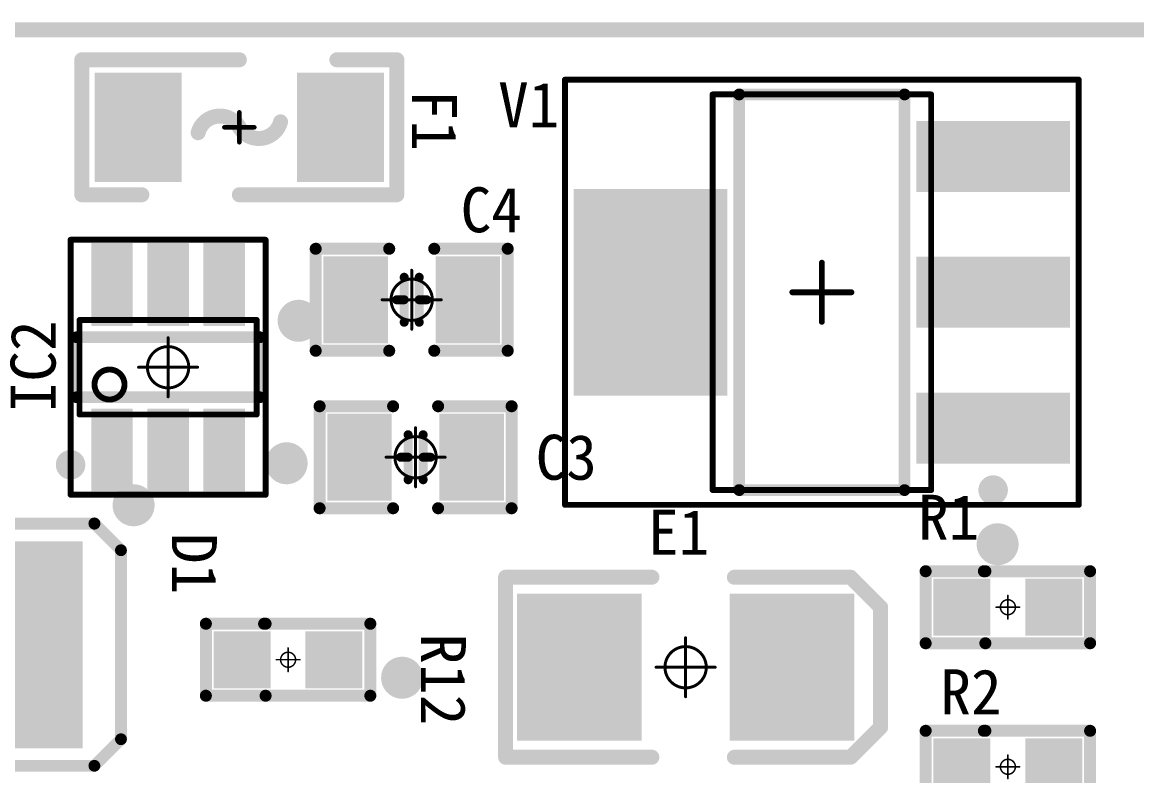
# Model space of a CAD drawing. Header units: millimetres. Extents: x 2.06 to 5.45, y 2.78 to 4.16.
# Drawn here: x 2.838 to 3.581, y 3.628 to 4.13 of the extents above; entities that cross this region are included whole.
import ezdxf

# ---------------------------------------------------------------- set-up
doc = ezdxf.new("R2010")
doc.units = ezdxf.units.MM
doc.header["$MEASUREMENT"] = 0
for name, color, linetype in [('BottomSolder', 6, 'Continuous'), ('Mechanical1', 6, 'Continuous'), ('Mechanical13', 56, 'Continuous'), ('Mechanical15', 56, 'Continuous'), ('MultiLayer', 9, 'Continuous'), ('TopOverlay', 2, 'Continuous'), ('TopPaste', 8, 'Continuous'), ('TopSolder', 216, 'Continuous'), ('ViaHoleLayer', 16, 'Continuous')]:
    doc.layers.add(name, color=color, linetype=linetype)

# ---------------------------------------------------------------- blocks, each defined once
blk = doc.blocks.new('R_0603_L_6')
at = {"layer": 'Mechanical15', "const_width": 0.001}
for points in [[(0, -0.007874), (0, 0.007874)], [(-0.007874, 0), (0.007874, 0)]]:
    blk.add_lwpolyline(points, dxfattribs=at)
at = {"layer": 'Mechanical15'}
for points, const_width in [([(-0.00025, 0.007874, 1), (0.00025, 0.007874, 1)], 0.0005), ([(-0.008124, 0, 1), (-0.007624, 0, 1)], 0.0005), ([(0.005, 0, 1), (-0.005, 0, 1)], 0.001), ([(-0.00525, 0, 1), (-0.00475, 0, 1)], 0.0005), ([(0.00475, 0, 1), (0.00525, 0, 1)], 0.0005), ([(0.007624, 0, 1), (0.008124, 0, 1)], 0.0005), ([(-0.00025, -0.007874, 1), (0.00025, -0.007874, 1)], 0.0005)]:
    blk.add_lwpolyline(points, format="xyb", close=True, dxfattribs=dict(at, const_width=const_width))
at = {"layer": 'TopOverlay', "const_width": 0.008}
for points in [[(-0.054822, 0.024), (-0.015, 0.024)], [(-0.054822, -0.024), (-0.054822, 0.024)], [(-0.016, 0.024), (0.054822, 0.024)], [(0.054822, -0.024), (0.054822, 0.024)], [(-0.054822, -0.024), (-0.015, -0.024)], [(-0.015, -0.024), (0.054822, -0.024)]]:
    blk.add_lwpolyline(points, dxfattribs=at)
at = {"layer": 'TopOverlay', "const_width": 0.004}
for points in [[(-0.056822, 0.024, 1), (-0.052822, 0.024, 1)], [(-0.056822, 0.024, 1), (-0.052822, 0.024, 1)], [(-0.018, 0.024, 1), (-0.014, 0.024, 1)], [(-0.017, 0.024, 1), (-0.013, 0.024, 1)], [(0.052822, 0.024, 1), (0.056822, 0.024, 1)], [(0.052822, 0.024, 1), (0.056822, 0.024, 1)], [(-0.056822, -0.024, 1), (-0.052822, -0.024, 1)], [(-0.056822, -0.024, 1), (-0.052822, -0.024, 1)], [(-0.017, -0.024, 1), (-0.013, -0.024, 1)], [(-0.017, -0.024, 1), (-0.013, -0.024, 1)], [(0.052822, -0.024, 1), (0.056822, -0.024, 1)], [(0.052822, -0.024, 1), (0.056822, -0.024, 1)]]:
    blk.add_lwpolyline(points, format="xyb", close=True, dxfattribs=at)
at = {"layer": 'TopPaste'}
for points in [[(-0.04559, -0.015), (-0.01559, -0.015), (-0.04559, 0.015), (-0.01559, 0.015)], [(0.01559, -0.015), (0.04559, -0.015), (0.01559, 0.015), (0.04559, 0.015)]]:
    blk.add_solid(points, dxfattribs=at)
at = {"layer": 'TopSolder'}
for points in [[(-0.04959, -0.019), (-0.01159, -0.019), (-0.04959, 0.019), (-0.01159, 0.019)], [(0.01159, -0.019), (0.04959, -0.019), (0.01159, 0.019), (0.04959, 0.019)]]:
    blk.add_solid(points, dxfattribs=at)
blk = doc.blocks.new('SOT23_6N_13')
at = {"layer": 'Mechanical13', "const_width": 0.00394}
for points in [[(-0.05906, 0.03151), (0.05905, 0.03151)], [(-0.05906, -0.03149), (-0.05906, 0.03151)], [(0.05905, -0.03149), (0.05905, 0.03151)], [(-0.05906, -0.03149), (0.05905, -0.03149)]]:
    blk.add_lwpolyline(points, dxfattribs=at)
at = {"layer": 'Mechanical13'}
for points, const_width in [([(-0.06004, 0.03151, 1), (-0.05807, 0.03151, 1)], 0.00197), ([(-0.06004, 0.03151, 1), (-0.05807, 0.03151, 1)], 0.00197), ([(0.05807, 0.03151, 1), (0.06004, 0.03151, 1)], 0.00197), ([(0.05807, 0.03151, 1), (0.06004, 0.03151, 1)], 0.00197), ([(-0.02906, -0.0115, 1), (-0.04906, -0.0115, 1)], 0.00394), ([(-0.05004, -0.0115, 1), (-0.04807, -0.0115, 1)], 0.00197), ([(-0.03004, -0.0115, 1), (-0.02807, -0.0115, 1)], 0.00197), ([(-0.06004, -0.03149, 1), (-0.05807, -0.03149, 1)], 0.00197), ([(-0.06004, -0.03149, 1), (-0.05807, -0.03149, 1)], 0.00197), ([(0.05807, -0.03149, 1), (0.06004, -0.03149, 1)], 0.00197), ([(0.05807, -0.03149, 1), (0.06004, -0.03149, 1)], 0.00197)]:
    blk.add_lwpolyline(points, format="xyb", close=True, dxfattribs=dict(at, const_width=const_width))
at = {"layer": 'Mechanical15'}
for points, const_width in [([(-0.065, 0.085), (0.065, 0.085)], 0.00394), ([(-0.065, -0.085), (-0.065, 0.085)], 0.00394), ([(0.065, -0.085), (0.065, 0.085)], 0.00394), ([(0, -0.01968), (0, 0.01969)], 0.00197), ([(-0.01968, 0), (0.01969, 0)], 0.00197), ([(-0.065, -0.085), (0.065, -0.085)], 0.00394)]:
    blk.add_lwpolyline(points, dxfattribs=dict(at, const_width=const_width))
for points, const_width in [([(-0.06598, 0.085, 1), (-0.06402, 0.085, 1)], 0.00197), ([(-0.06598, 0.085, 1), (-0.06402, 0.085, 1)], 0.00197), ([(0.06402, 0.085, 1), (0.06598, 0.085, 1)], 0.00197), ([(0.06402, 0.085, 1), (0.06598, 0.085, 1)], 0.00197), ([(-0.00049, 0.01969, 1), (0.00049, 0.01969, 1)], 0.000984), ([(0.01378, 0, 1), (-0.01378, 0, 1)], 0.00197), ([(-0.02018, 0, 1), (-0.01919, 0, 1)], 0.000984), ([(-0.01427, 0, 1), (-0.01329, 0, 1)], 0.000984), ([(0.01329, 0, 1), (0.01427, 0, 1)], 0.000984), ([(0.01919, 0, 1), (0.02018, 0, 1)], 0.000984), ([(-0.00049, -0.01968, 1), (0.00049, -0.01968, 1)], 0.000984), ([(-0.06598, -0.085, 1), (-0.06402, -0.085, 1)], 0.00197), ([(-0.06598, -0.085, 1), (-0.06402, -0.085, 1)], 0.00197), ([(0.06402, -0.085, 1), (0.06598, -0.085, 1)], 0.00197), ([(0.06402, -0.085, 1), (0.06598, -0.085, 1)], 0.00197)]:
    blk.add_lwpolyline(points, format="xyb", close=True, dxfattribs=dict(at, const_width=const_width))
at = {"layer": 'TopOverlay', "const_width": 0.00787}
for points in [[(-0.06102, -0.02), (-0.06102, 0.02)], [(-0.06102, 0.02), (0.06102, 0.02)], [(0.06102, -0.02), (0.06102, 0.02)], [(-0.06102, -0.02), (0.06102, -0.02)]]:
    blk.add_lwpolyline(points, dxfattribs=at)
at = {"layer": 'TopOverlay'}
for points, const_width in [([(-0.06299, 0.02, 1), (-0.05906, 0.02, 1)], 0.00394), ([(-0.06299, 0.02, 1), (-0.05906, 0.02, 1)], 0.00394), ([(0.05906, 0.02, 1), (0.06299, 0.02, 1)], 0.00394), ([(0.05906, 0.02, 1), (0.06299, 0.02, 1)], 0.00394), ([(-0.06299, -0.02, 1), (-0.05906, -0.02, 1)], 0.00394), ([(-0.06299, -0.02, 1), (-0.05906, -0.02, 1)], 0.00394), ([(0.05906, -0.02, 1), (0.06299, -0.02, 1)], 0.00394), ([(0.05906, -0.02, 1), (0.06299, -0.02, 1)], 0.00394), ([(-0.06008, -0.065, 1), (-0.06992, -0.065, 1)], 0.00984), ([(-0.07238, -0.065, 1), (-0.06746, -0.065, 1)], 0.00492), ([(-0.06254, -0.065, 1), (-0.05762, -0.065, 1)], 0.00492)]:
    blk.add_lwpolyline(points, format="xyb", close=True, dxfattribs=dict(at, const_width=const_width))
at = {"layer": 'TopPaste'}
for points in [[(-0.02756, 0.07874), (-0.04724, 0.07874), (-0.02756, 0.0315), (-0.04724, 0.0315)], [(0.00984, 0.07874), (-0.00984, 0.07874), (0.00984, 0.0315), (-0.00984, 0.0315)], [(0.04724, 0.07874), (0.02756, 0.07874), (0.04724, 0.0315), (0.02756, 0.0315)], [(-0.02756, -0.0315), (-0.04724, -0.0315), (-0.02756, -0.07874), (-0.04724, -0.07874)], [(0.00984, -0.0315), (-0.00984, -0.0315), (0.00984, -0.07874), (-0.00984, -0.07874)], [(0.04724, -0.0315), (0.02756, -0.0315), (0.04724, -0.07874), (0.02756, -0.07874)]]:
    blk.add_solid(points, dxfattribs=at)
at = {"layer": 'TopSolder'}
for points in [[(-0.02356, 0.08274), (-0.05124, 0.08274), (-0.02356, 0.0275), (-0.05124, 0.0275)], [(0.01384, 0.08274), (-0.01384, 0.08274), (0.01384, 0.0275), (-0.01384, 0.0275)], [(0.05124, 0.08274), (0.02356, 0.08274), (0.05124, 0.0275), (0.02356, 0.0275)], [(-0.02356, -0.0275), (-0.05124, -0.0275), (-0.02356, -0.08274), (-0.05124, -0.08274)], [(0.01384, -0.0275), (-0.01384, -0.0275), (0.01384, -0.08274), (-0.01384, -0.08274)], [(0.05124, -0.0275), (0.02356, -0.0275), (0.05124, -0.08274), (0.02356, -0.08274)]]:
    blk.add_solid(points, dxfattribs=at)
blk = doc.blocks.new('FU_1206_15')
at = {"layer": 'Mechanical15', "const_width": 0.003}
for points in [[(0, -0.01), (0, 0.01)], [(-0.01, 0), (0.01, 0)]]:
    blk.add_lwpolyline(points, dxfattribs=at)
at = {"layer": 'Mechanical15', "const_width": 0.0015}
for points in [[(-0.00075, 0.01, 1), (0.00075, 0.01, 1)], [(-0.01075, 0, 1), (-0.00925, 0, 1)], [(0.00925, 0, 1), (0.01075, 0, 1)], [(-0.00075, -0.01, 1), (0.00075, -0.01, 1)]]:
    blk.add_lwpolyline(points, format="xyb", close=True, dxfattribs=at)
at = {"layer": 'TopOverlay', "const_width": 0.01}
for points in [[(-0.105, 0.045), (-0.065, 0.045)], [(-0.105, -0.045), (-0.105, 0.045)], [(-0.09, 0.045), (0, 0.045)], [(0.065, 0.045), (0.105, 0.045)], [(0.105, -0.045), (0.105, 0.045)], [(-0.105, -0.045), (-0.065, -0.045)], [(0, -0.045), (0.09, -0.045)], [(0.065, -0.045), (0.105, -0.045)]]:
    blk.add_lwpolyline(points, dxfattribs=at)
at = {"layer": 'TopOverlay', "const_width": 0.005}
for points in [[(-0.1075, 0.045, 1), (-0.1025, 0.045, 1)], [(-0.1075, 0.045, 1), (-0.1025, 0.045, 1)], [(-0.0925, 0.045, 1), (-0.0875, 0.045, 1)], [(-0.0675, 0.045, 1), (-0.0625, 0.045, 1)], [(-0.0025, 0.045, 1), (0.0025, 0.045, 1)], [(0.0625, 0.045, 1), (0.0675, 0.045, 1)], [(0.1025, 0.045, 1), (0.1075, 0.045, 1)], [(0.1025, 0.045, 1), (0.1075, 0.045, 1)], [(0.02498, 0.00362, 1), (0.02998, 0.00362, 1)], [(-0.02998, -0.00362, 1), (-0.02498, -0.00362, 1)], [(-0.0025, 0, 1), (0.0025, 0, 1)], [(-0.0025, 0, 1), (0.0025, 0, 1)], [(-0.1075, -0.045, 1), (-0.1025, -0.045, 1)], [(-0.1075, -0.045, 1), (-0.1025, -0.045, 1)], [(-0.0675, -0.045, 1), (-0.0625, -0.045, 1)], [(-0.0025, -0.045, 1), (0.0025, -0.045, 1)], [(0.0625, -0.045, 1), (0.0675, -0.045, 1)], [(0.0875, -0.045, 1), (0.0925, -0.045, 1)], [(0.1025, -0.045, 1), (0.1075, -0.045, 1)], [(0.1025, -0.045, 1), (0.1075, -0.045, 1)]]:
    blk.add_lwpolyline(points, format="xyb", close=True, dxfattribs=at)
at = {"layer": 'TopOverlay', "const_width": 0.01}
for points in [[(-0.02748, -0.00362, -0.668179), (0, 0)], [(0.02748, 0.00362, -0.668179), (0, 0)]]:
    blk.add_lwpolyline(points, format="xyb", dxfattribs=at)
at = {"layer": 'TopPaste'}
for points in [[(-0.0425, 0.0325), (-0.0925, 0.0325), (-0.0425, -0.0325), (-0.0925, -0.0325)], [(0.0925, 0.0325), (0.0425, 0.0325), (0.0925, -0.0325), (0.0425, -0.0325)]]:
    blk.add_solid(points, dxfattribs=at)
at = {"layer": 'TopSolder'}
for points in [[(-0.0385, 0.0365), (-0.0965, 0.0365), (-0.0385, -0.0365), (-0.0965, -0.0365)], [(0.0965, 0.0365), (0.0385, 0.0365), (0.0965, -0.0365), (0.0385, -0.0365)]]:
    blk.add_solid(points, dxfattribs=at)
blk = doc.blocks.new('SMC_16')
at = {"layer": 'Mechanical1', "const_width": 0.00394}
for points in [[(0, -0.00787), (0, 0.00787)], [(-0.00787, 0), (0.00787, 0)]]:
    blk.add_lwpolyline(points, dxfattribs=at)
at = {"layer": 'Mechanical1', "const_width": 0.00197}
for points in [[(-0.00098, 0.00787, 1), (0.00098, 0.00787, 1)], [(-0.00886, 0, 1), (-0.00689, 0, 1)], [(0.00689, 0, 1), (0.00886, 0, 1)], [(-0.00098, -0.00787, 1), (0.00098, -0.00787, 1)]]:
    blk.add_lwpolyline(points, format="xyb", close=True, dxfattribs=at)
at = {"layer": 'TopOverlay', "const_width": 0.00787}
for points in [[(-0.1998, 0.08071), (-0.0935, 0.08071)], [(-0.1998, -0.08071), (-0.1998, 0.08071)], [(0.0935, 0.08071), (0.19587, 0.08071)], [(0.19587, 0.08091), (0.21358, 0.06299)], [(0.21358, -0.06299), (0.21358, 0.06299)], [(0.19587, -0.08071), (0.21358, -0.06299)], [(-0.1998, -0.08071), (-0.0935, -0.08071)], [(0.0935, -0.08071), (0.19587, -0.08071)]]:
    blk.add_lwpolyline(points, dxfattribs=at)
at = {"layer": 'TopOverlay', "const_width": 0.00394}
for points in [[(-0.20177, 0.08071, 1), (-0.19784, 0.08071, 1)], [(-0.20177, 0.08071, 1), (-0.19784, 0.08071, 1)], [(-0.09547, 0.08071, 1), (-0.09154, 0.08071, 1)], [(0.09154, 0.08071, 1), (0.09547, 0.08071, 1)], [(0.1939, 0.08091, 1), (0.19783, 0.08091, 1)], [(0.1939, 0.08071, 1), (0.19783, 0.08071, 1)], [(0.21161, 0.06299, 1), (0.21555, 0.06299, 1)], [(0.21161, 0.06299, 1), (0.21555, 0.06299, 1)], [(0.21161, -0.06299, 1), (0.21555, -0.06299, 1)], [(0.21161, -0.06299, 1), (0.21555, -0.06299, 1)], [(-0.20177, -0.08071, 1), (-0.19784, -0.08071, 1)], [(-0.20177, -0.08071, 1), (-0.19784, -0.08071, 1)], [(-0.09547, -0.08071, 1), (-0.09154, -0.08071, 1)], [(0.09154, -0.08071, 1), (0.09547, -0.08071, 1)], [(0.1939, -0.08071, 1), (0.19783, -0.08071, 1)], [(0.1939, -0.08071, 1), (0.19783, -0.08071, 1)]]:
    blk.add_lwpolyline(points, format="xyb", close=True, dxfattribs=at)
at = {"layer": 'TopPaste'}
for points in [[(-0.18405, -0.06496), (-0.08957, -0.06496), (-0.18405, 0.06496), (-0.08957, 0.06496)], [(0.08957, -0.06496), (0.18406, -0.06496), (0.08957, 0.06496), (0.18406, 0.06496)]]:
    blk.add_solid(points, dxfattribs=at)
at = {"layer": 'TopSolder'}
for points in [[(-0.18805, -0.06896), (-0.08557, -0.06896), (-0.18805, 0.06896), (-0.08557, 0.06896)], [(0.08557, -0.06896), (0.18806, -0.06896), (0.08557, 0.06896), (0.18806, 0.06896)]]:
    blk.add_solid(points, dxfattribs=at)
blk = doc.blocks.new('C_0805_L_17')
at = {"layer": 'Mechanical15', "const_width": 0.00197}
for points in [[(0, 0.01968), (0, -0.01969)], [(0, 0.01968), (0, -0.01969)], [(0.01968, 0), (-0.01969, 0)], [(0.01968, 0), (-0.01969, 0)]]:
    blk.add_lwpolyline(points, dxfattribs=at)
at = {"layer": 'Mechanical15'}
for points, const_width in [([(-0.00049, 0.01968, 1), (0.00049, 0.01968, 1)], 0.000984), ([(-0.00049, 0.01968, 1), (0.00049, 0.01968, 1)], 0.000984), ([(0.01378, 0, 1), (-0.01378, 0, 1)], 0.00197), ([(0.01378, 0, 1), (-0.01378, 0, 1)], 0.00197), ([(-0.02018, 0, 1), (-0.01919, 0, 1)], 0.000984), ([(-0.02018, 0, 1), (-0.01919, 0, 1)], 0.000984), ([(-0.01427, 0, 1), (-0.01329, 0, 1)], 0.000984), ([(-0.01427, 0, 1), (-0.01329, 0, 1)], 0.000984), ([(0.01329, 0, 1), (0.01427, 0, 1)], 0.000984), ([(0.01329, 0, 1), (0.01427, 0, 1)], 0.000984), ([(0.01919, 0, 1), (0.02018, 0, 1)], 0.000984), ([(0.01919, 0, 1), (0.02018, 0, 1)], 0.000984), ([(-0.00049, -0.01969, 1), (0.00049, -0.01969, 1)], 0.000984), ([(-0.00049, -0.01969, 1), (0.00049, -0.01969, 1)], 0.000984)]:
    blk.add_lwpolyline(points, format="xyb", close=True, dxfattribs=dict(at, const_width=const_width))
at = {"layer": 'TopOverlay'}
for points, const_width in [([(-0.064, 0.034), (-0.064, -0.034)], 0.008), ([(-0.015, 0.034), (-0.064, 0.034)], 0.008), ([(0.064, 0.034), (0.015, 0.034)], 0.008), ([(0.064, 0.034), (0.064, -0.034)], 0.008), ([(-0.005, 0.015), (-0.005, -0.015)], 0.006), ([(0.005, 0.015), (0.005, -0.015)], 0.006), ([(-0.005, 0), (-0.01, 0)], 0.006), ([(0.01, 0), (0.005, 0)], 0.006), ([(-0.015, -0.034), (-0.064, -0.034)], 0.008), ([(0.064, -0.034), (0.015, -0.034)], 0.008)]:
    blk.add_lwpolyline(points, dxfattribs=dict(at, const_width=const_width))
for points, const_width in [([(-0.066, 0.034, 1), (-0.062, 0.034, 1)], 0.004), ([(-0.066, 0.034, 1), (-0.062, 0.034, 1)], 0.004), ([(-0.017, 0.034, 1), (-0.013, 0.034, 1)], 0.004), ([(0.013, 0.034, 1), (0.017, 0.034, 1)], 0.004), ([(0.062, 0.034, 1), (0.066, 0.034, 1)], 0.004), ([(0.062, 0.034, 1), (0.066, 0.034, 1)], 0.004), ([(-0.0065, 0.015, 1), (-0.0035, 0.015, 1)], 0.003), ([(0.0035, 0.015, 1), (0.0065, 0.015, 1)], 0.003), ([(-0.0115, 0, 1), (-0.0085, 0, 1)], 0.003), ([(-0.0065, 0, 1), (-0.0035, 0, 1)], 0.003), ([(0.0035, 0, 1), (0.0065, 0, 1)], 0.003), ([(0.0085, 0, 1), (0.0115, 0, 1)], 0.003), ([(-0.0065, -0.015, 1), (-0.0035, -0.015, 1)], 0.003), ([(0.0035, -0.015, 1), (0.0065, -0.015, 1)], 0.003), ([(-0.066, -0.034, 1), (-0.062, -0.034, 1)], 0.004), ([(-0.066, -0.034, 1), (-0.062, -0.034, 1)], 0.004), ([(-0.017, -0.034, 1), (-0.013, -0.034, 1)], 0.004), ([(0.013, -0.034, 1), (0.017, -0.034, 1)], 0.004), ([(0.062, -0.034, 1), (0.066, -0.034, 1)], 0.004), ([(0.062, -0.034, 1), (0.066, -0.034, 1)], 0.004)]:
    blk.add_lwpolyline(points, format="xyb", close=True, dxfattribs=dict(at, const_width=const_width))
at = {"layer": 'TopPaste'}
for points in [[(-0.01991, -0.025), (-0.01991, 0.025), (-0.05491, -0.025), (-0.05491, 0.025)], [(0.0549, -0.025), (0.0549, 0.025), (0.0199, -0.025), (0.0199, 0.025)]]:
    blk.add_solid(points, dxfattribs=at)
at = {"layer": 'TopSolder'}
for points in [[(-0.01591, -0.029), (-0.01591, 0.029), (-0.05891, -0.029), (-0.05891, 0.029)], [(0.0589, -0.029), (0.0589, 0.029), (0.0159, -0.029), (0.0159, 0.029)]]:
    blk.add_solid(points, dxfattribs=at)
blk = doc.blocks.new('C_0805_L_18')
at = {"layer": 'Mechanical15', "const_width": 0.00197}
for points in [[(0, 0.01968), (0, -0.01969)], [(0, 0.01968), (0, -0.01969)], [(0.01968, 0), (-0.01969, 0)], [(0.01968, 0), (-0.01969, 0)]]:
    blk.add_lwpolyline(points, dxfattribs=at)
at = {"layer": 'Mechanical15'}
for points, const_width in [([(-0.00049, 0.01968, 1), (0.00049, 0.01968, 1)], 0.000984), ([(-0.00049, 0.01968, 1), (0.00049, 0.01968, 1)], 0.000984), ([(0.01378, 0, 1), (-0.01378, 0, 1)], 0.00197), ([(0.01378, 0, 1), (-0.01378, 0, 1)], 0.00197), ([(-0.02018, 0, 1), (-0.01919, 0, 1)], 0.000984), ([(-0.02018, 0, 1), (-0.01919, 0, 1)], 0.000984), ([(-0.01427, 0, 1), (-0.01329, 0, 1)], 0.000984), ([(-0.01427, 0, 1), (-0.01329, 0, 1)], 0.000984), ([(0.01329, 0, 1), (0.01427, 0, 1)], 0.000984), ([(0.01329, 0, 1), (0.01427, 0, 1)], 0.000984), ([(0.01919, 0, 1), (0.02018, 0, 1)], 0.000984), ([(0.01919, 0, 1), (0.02018, 0, 1)], 0.000984), ([(-0.00049, -0.01969, 1), (0.00049, -0.01969, 1)], 0.000984), ([(-0.00049, -0.01969, 1), (0.00049, -0.01969, 1)], 0.000984)]:
    blk.add_lwpolyline(points, format="xyb", close=True, dxfattribs=dict(at, const_width=const_width))
at = {"layer": 'TopOverlay'}
for points, const_width in [([(-0.064, 0.034), (-0.064, -0.034)], 0.008), ([(-0.015, 0.034), (-0.064, 0.034)], 0.008), ([(0.064, 0.034), (0.015, 0.034)], 0.008), ([(0.064, 0.034), (0.064, -0.034)], 0.008), ([(-0.005, 0.015), (-0.005, -0.015)], 0.006), ([(0.005, 0.015), (0.005, -0.015)], 0.006), ([(-0.005, 0), (-0.01, 0)], 0.006), ([(0.01, 0), (0.005, 0)], 0.006), ([(-0.015, -0.034), (-0.064, -0.034)], 0.008), ([(0.064, -0.034), (0.015, -0.034)], 0.008)]:
    blk.add_lwpolyline(points, dxfattribs=dict(at, const_width=const_width))
for points, const_width in [([(-0.066, 0.034, 1), (-0.062, 0.034, 1)], 0.004), ([(-0.066, 0.034, 1), (-0.062, 0.034, 1)], 0.004), ([(-0.017, 0.034, 1), (-0.013, 0.034, 1)], 0.004), ([(0.013, 0.034, 1), (0.017, 0.034, 1)], 0.004), ([(0.062, 0.034, 1), (0.066, 0.034, 1)], 0.004), ([(0.062, 0.034, 1), (0.066, 0.034, 1)], 0.004), ([(-0.0065, 0.015, 1), (-0.0035, 0.015, 1)], 0.003), ([(0.0035, 0.015, 1), (0.0065, 0.015, 1)], 0.003), ([(-0.0115, 0, 1), (-0.0085, 0, 1)], 0.003), ([(-0.0065, 0, 1), (-0.0035, 0, 1)], 0.003), ([(0.0035, 0, 1), (0.0065, 0, 1)], 0.003), ([(0.0085, 0, 1), (0.0115, 0, 1)], 0.003), ([(-0.0065, -0.015, 1), (-0.0035, -0.015, 1)], 0.003), ([(0.0035, -0.015, 1), (0.0065, -0.015, 1)], 0.003), ([(-0.066, -0.034, 1), (-0.062, -0.034, 1)], 0.004), ([(-0.066, -0.034, 1), (-0.062, -0.034, 1)], 0.004), ([(-0.017, -0.034, 1), (-0.013, -0.034, 1)], 0.004), ([(0.013, -0.034, 1), (0.017, -0.034, 1)], 0.004), ([(0.062, -0.034, 1), (0.066, -0.034, 1)], 0.004), ([(0.062, -0.034, 1), (0.066, -0.034, 1)], 0.004)]:
    blk.add_lwpolyline(points, format="xyb", close=True, dxfattribs=dict(at, const_width=const_width))
at = {"layer": 'TopPaste'}
for points in [[(-0.0199, -0.025), (-0.0199, 0.025), (-0.0549, -0.025), (-0.0549, 0.025)], [(0.0549, -0.025), (0.0549, 0.025), (0.0199, -0.025), (0.0199, 0.025)]]:
    blk.add_solid(points, dxfattribs=at)
at = {"layer": 'TopSolder'}
for points in [[(-0.0159, -0.029), (-0.0159, 0.029), (-0.0589, -0.029), (-0.0589, 0.029)], [(0.0589, -0.029), (0.0589, 0.029), (0.0159, -0.029), (0.0159, 0.029)]]:
    blk.add_solid(points, dxfattribs=at)
blk = doc.blocks.new('SOT223_N_25')
at = {"layer": 'Mechanical13', "const_width": 0.00394}
for points in [[(0.07283, 0.13189), (-0.07284, 0.13189)], [(-0.07284, 0.13189), (-0.07284, -0.13189)], [(0.07283, 0.13189), (0.07283, -0.13189)], [(0.07283, -0.13189), (-0.07284, -0.13189)]]:
    blk.add_lwpolyline(points, dxfattribs=at)
at = {"layer": 'Mechanical13', "const_width": 0.00197}
for points in [[(-0.07382, 0.13189, 1), (-0.07185, 0.13189, 1)], [(-0.07382, 0.13189, 1), (-0.07185, 0.13189, 1)], [(0.07185, 0.13189, 1), (0.07382, 0.13189, 1)], [(0.07185, 0.13189, 1), (0.07382, 0.13189, 1)], [(-0.07382, -0.13189, 1), (-0.07185, -0.13189, 1)], [(-0.07382, -0.13189, 1), (-0.07185, -0.13189, 1)], [(0.07185, -0.13189, 1), (0.07382, -0.13189, 1)], [(0.07185, -0.13189, 1), (0.07382, -0.13189, 1)]]:
    blk.add_lwpolyline(points, format="xyb", close=True, dxfattribs=at)
at = {"layer": 'Mechanical15', "const_width": 0.00394}
for points in [[(0.17126, 0.14173), (-0.17126, 0.14173)], [(-0.17126, 0.14173), (-0.17126, -0.14173)], [(0.17126, 0.14173), (0.17126, -0.14173)], [(0, 0.01969), (0, -0.01969)], [(0.01968, 0), (-0.01969, 0)], [(0.17126, -0.14173), (-0.17126, -0.14173)]]:
    blk.add_lwpolyline(points, dxfattribs=at)
at = {"layer": 'Mechanical15', "const_width": 0.00197}
for points in [[(-0.17224, 0.14173, 1), (-0.17028, 0.14173, 1)], [(-0.17224, 0.14173, 1), (-0.17028, 0.14173, 1)], [(0.17028, 0.14173, 1), (0.17225, 0.14173, 1)], [(0.17028, 0.14173, 1), (0.17225, 0.14173, 1)], [(-0.00098, 0.01969, 1), (0.00098, 0.01969, 1)], [(-0.02067, 0, 1), (-0.0187, 0, 1)], [(0.0187, 0, 1), (0.02067, 0, 1)], [(-0.00098, -0.01969, 1), (0.00098, -0.01969, 1)], [(-0.17224, -0.14173, 1), (-0.17028, -0.14173, 1)], [(-0.17224, -0.14173, 1), (-0.17028, -0.14173, 1)], [(0.17028, -0.14173, 1), (0.17225, -0.14173, 1)], [(0.17028, -0.14173, 1), (0.17225, -0.14173, 1)]]:
    blk.add_lwpolyline(points, format="xyb", close=True, dxfattribs=at)
at = {"layer": 'TopOverlay'}
for points, const_width in [([(-0.10925, 0.13189, 1), (-0.11909, 0.13189, 1)], 0.00984), ([(-0.12156, 0.13189, 1), (-0.11663, 0.13189, 1)], 0.00492), ([(-0.11171, 0.13189, 1), (-0.10679, 0.13189, 1)], 0.00492), ([(-0.05709, 0.13189, 1), (-0.05315, 0.13189, 1)], 0.00394), ([(-0.05709, 0.13189, 1), (-0.05315, 0.13189, 1)], 0.00394), ([(0.05315, 0.13189, 1), (0.05709, 0.13189, 1)], 0.00394), ([(0.05315, 0.13189, 1), (0.05709, 0.13189, 1)], 0.00394), ([(-0.05709, -0.13189, 1), (-0.05315, -0.13189, 1)], 0.00394), ([(-0.05709, -0.13189, 1), (-0.05315, -0.13189, 1)], 0.00394), ([(0.05315, -0.13189, 1), (0.05709, -0.13189, 1)], 0.00394), ([(0.05315, -0.13189, 1), (0.05709, -0.13189, 1)], 0.00394)]:
    blk.add_lwpolyline(points, format="xyb", close=True, dxfattribs=dict(at, const_width=const_width))
at = {"layer": 'TopOverlay', "const_width": 0.00787}
for points in [[(0.05512, 0.13189), (-0.05512, 0.13189)], [(-0.05512, 0.13189), (-0.05512, -0.13189)], [(0.05512, 0.13189), (0.05512, -0.13189)], [(0.05512, -0.13189), (-0.05512, -0.13189)]]:
    blk.add_lwpolyline(points, dxfattribs=at)
at = {"layer": 'TopPaste'}
for points in [[(-0.06693, 0.07087), (-0.06693, 0.11024), (-0.16142, 0.07087), (-0.16142, 0.11024)], [(0.16142, -0.06496), (0.16142, 0.06496), (0.06693, -0.06496), (0.06693, 0.06496)], [(-0.06693, -0.01969), (-0.06693, 0.01969), (-0.16142, -0.01969), (-0.16142, 0.01969)], [(-0.06693, -0.11024), (-0.06693, -0.07087), (-0.16142, -0.11024), (-0.16142, -0.07087)]]:
    blk.add_solid(points, dxfattribs=at)
at = {"layer": 'TopSolder'}
for points in [[(-0.06293, 0.06687), (-0.06293, 0.11424), (-0.16542, 0.06687), (-0.16542, 0.11424)], [(0.16542, -0.06896), (0.16542, 0.06896), (0.06293, -0.06896), (0.06293, 0.06896)], [(-0.06293, -0.02369), (-0.06293, 0.02369), (-0.16542, -0.02369), (-0.16542, 0.02369)], [(-0.06293, -0.11424), (-0.06293, -0.06687), (-0.16542, -0.11424), (-0.16542, -0.06687)]]:
    blk.add_solid(points, dxfattribs=at)
blk = doc.blocks.new('R_0603_L_36')
at = {"layer": 'Mechanical15', "const_width": 0.001}
for points in [[(0, -0.00787), (0, 0.00788)], [(-0.00787, 0), (0.00787, 0)]]:
    blk.add_lwpolyline(points, dxfattribs=at)
at = {"layer": 'Mechanical15'}
for points, const_width in [([(-0.00025, 0.00788, 1), (0.00025, 0.00788, 1)], 0.0005), ([(-0.00812, 0, 1), (-0.00762, 0, 1)], 0.0005), ([(0.005, 0, 1), (-0.005, 0, 1)], 0.001), ([(-0.00525, 0, 1), (-0.00475, 0, 1)], 0.0005), ([(0.00475, 0, 1), (0.00525, 0, 1)], 0.0005), ([(0.00762, 0, 1), (0.00812, 0, 1)], 0.0005), ([(-0.00025, -0.00787, 1), (0.00025, -0.00787, 1)], 0.0005)]:
    blk.add_lwpolyline(points, format="xyb", close=True, dxfattribs=dict(at, const_width=const_width))
at = {"layer": 'TopOverlay', "const_width": 0.008}
for points in [[(-0.05482, 0.024), (-0.015, 0.024)], [(-0.05482, -0.024), (-0.05482, 0.024)], [(-0.016, 0.024), (0.05482, 0.024)], [(0.05482, -0.024), (0.05482, 0.024)], [(-0.05482, -0.024), (-0.015, -0.024)], [(-0.015, -0.024), (0.05482, -0.024)]]:
    blk.add_lwpolyline(points, dxfattribs=at)
at = {"layer": 'TopOverlay', "const_width": 0.004}
for points in [[(-0.05682, 0.024, 1), (-0.05282, 0.024, 1)], [(-0.05682, 0.024, 1), (-0.05282, 0.024, 1)], [(-0.018, 0.024, 1), (-0.014, 0.024, 1)], [(-0.017, 0.024, 1), (-0.013, 0.024, 1)], [(0.05282, 0.024, 1), (0.05682, 0.024, 1)], [(0.05282, 0.024, 1), (0.05682, 0.024, 1)], [(-0.05682, -0.024, 1), (-0.05282, -0.024, 1)], [(-0.05682, -0.024, 1), (-0.05282, -0.024, 1)], [(-0.017, -0.024, 1), (-0.013, -0.024, 1)], [(-0.017, -0.024, 1), (-0.013, -0.024, 1)], [(0.05282, -0.024, 1), (0.05682, -0.024, 1)], [(0.05282, -0.024, 1), (0.05682, -0.024, 1)]]:
    blk.add_lwpolyline(points, format="xyb", close=True, dxfattribs=at)
at = {"layer": 'TopPaste'}
for points in [[(-0.04559, -0.015), (-0.01559, -0.015), (-0.04559, 0.015), (-0.01559, 0.015)], [(0.01559, -0.015), (0.04559, -0.015), (0.01559, 0.015), (0.04559, 0.015)]]:
    blk.add_solid(points, dxfattribs=at)
at = {"layer": 'TopSolder'}
for points in [[(-0.04959, -0.019), (-0.01159, -0.019), (-0.04959, 0.019), (-0.01159, 0.019)], [(0.01159, -0.019), (0.04959, -0.019), (0.01159, 0.019), (0.04959, 0.019)]]:
    blk.add_solid(points, dxfattribs=at)
blk = doc.blocks.new('R_0603_L_37')
at = {"layer": 'Mechanical15', "const_width": 0.001}
for points in [[(0, -0.00787), (0, 0.00787)], [(-0.00787, 0), (0.00787, 0)]]:
    blk.add_lwpolyline(points, dxfattribs=at)
at = {"layer": 'Mechanical15'}
for points, const_width in [([(-0.00025, 0.00787, 1), (0.00025, 0.00787, 1)], 0.0005), ([(-0.00812, 0, 1), (-0.00762, 0, 1)], 0.0005), ([(0.005, 0, 1), (-0.005, 0, 1)], 0.001), ([(-0.00525, 0, 1), (-0.00475, 0, 1)], 0.0005), ([(0.00475, 0, 1), (0.00525, 0, 1)], 0.0005), ([(0.00762, 0, 1), (0.00812, 0, 1)], 0.0005), ([(-0.00025, -0.00787, 1), (0.00025, -0.00787, 1)], 0.0005)]:
    blk.add_lwpolyline(points, format="xyb", close=True, dxfattribs=dict(at, const_width=const_width))
at = {"layer": 'TopOverlay', "const_width": 0.008}
for points in [[(-0.05482, 0.024), (-0.015, 0.024)], [(-0.05482, -0.024), (-0.05482, 0.024)], [(-0.016, 0.024), (0.05482, 0.024)], [(0.05482, -0.024), (0.05482, 0.024)], [(-0.05482, -0.024), (-0.015, -0.024)], [(-0.015, -0.024), (0.05482, -0.024)]]:
    blk.add_lwpolyline(points, dxfattribs=at)
at = {"layer": 'TopOverlay', "const_width": 0.004}
for points in [[(-0.05682, 0.024, 1), (-0.05282, 0.024, 1)], [(-0.05682, 0.024, 1), (-0.05282, 0.024, 1)], [(-0.018, 0.024, 1), (-0.014, 0.024, 1)], [(-0.017, 0.024, 1), (-0.013, 0.024, 1)], [(0.05282, 0.024, 1), (0.05682, 0.024, 1)], [(0.05282, 0.024, 1), (0.05682, 0.024, 1)], [(-0.05682, -0.024, 1), (-0.05282, -0.024, 1)], [(-0.05682, -0.024, 1), (-0.05282, -0.024, 1)], [(-0.017, -0.024, 1), (-0.013, -0.024, 1)], [(-0.017, -0.024, 1), (-0.013, -0.024, 1)], [(0.05282, -0.024, 1), (0.05682, -0.024, 1)], [(0.05282, -0.024, 1), (0.05682, -0.024, 1)]]:
    blk.add_lwpolyline(points, format="xyb", close=True, dxfattribs=at)
at = {"layer": 'TopPaste'}
for points in [[(-0.04559, -0.015), (-0.01559, -0.015), (-0.04559, 0.015), (-0.01559, 0.015)], [(0.01559, -0.015), (0.04559, -0.015), (0.01559, 0.015), (0.04559, 0.015)]]:
    blk.add_solid(points, dxfattribs=at)
at = {"layer": 'TopSolder'}
for points in [[(-0.04959, -0.019), (-0.01159, -0.019), (-0.04959, 0.019), (-0.01159, 0.019)], [(0.01159, -0.019), (0.04959, -0.019), (0.01159, 0.019), (0.04959, 0.019)]]:
    blk.add_solid(points, dxfattribs=at)
blk = doc.blocks.new('CD_B_3528__43')
at = {"layer": 'Mechanical15', "const_width": 0.00197}
for points in [[(0, 0.01968), (0, -0.01969)], [(0.01968, 0), (-0.01969, 0)]]:
    blk.add_lwpolyline(points, dxfattribs=at)
at = {"layer": 'Mechanical15'}
for points, const_width in [([(-0.00049, 0.01968, 1), (0.00049, 0.01968, 1)], 0.000984), ([(0.01378, 0, 1), (-0.01378, 0, 1)], 0.00197), ([(-0.02018, 0, 1), (-0.01919, 0, 1)], 0.000984), ([(-0.01427, 0, 1), (-0.01329, 0, 1)], 0.000984), ([(0.01329, 0, 1), (0.01427, 0, 1)], 0.000984), ([(0.01919, 0, 1), (0.02018, 0, 1)], 0.000984), ([(-0.00049, -0.01969, 1), (0.00049, -0.01969, 1)], 0.000984)]:
    blk.add_lwpolyline(points, format="xyb", close=True, dxfattribs=dict(at, const_width=const_width))
at = {"layer": 'TopOverlay', "const_width": 0.01}
for points in [[(-0.11, 0.06), (-0.13, 0.04)], [(-0.03251, 0.06), (-0.11, 0.06)], [(0.12, 0.06), (0.02249, 0.06)], [(0.12, 0.06), (0.12, -0.06)], [(-0.13, 0.04), (-0.13, -0.04)], [(-0.11, -0.06), (-0.13, -0.04)], [(-0.03251, -0.06), (-0.11, -0.06)], [(0.12, -0.06), (0.02249, -0.06)]]:
    blk.add_lwpolyline(points, dxfattribs=at)
at = {"layer": 'TopOverlay', "const_width": 0.005}
for points in [[(-0.1125, 0.06, 1), (-0.1075, 0.06, 1)], [(-0.1125, 0.06, 1), (-0.1075, 0.06, 1)], [(-0.03501, 0.06, 1), (-0.03001, 0.06, 1)], [(0.01999, 0.06, 1), (0.02499, 0.06, 1)], [(0.1175, 0.06, 1), (0.1225, 0.06, 1)], [(0.1175, 0.06, 1), (0.1225, 0.06, 1)], [(-0.1325, 0.04, 1), (-0.1275, 0.04, 1)], [(-0.1325, 0.04, 1), (-0.1275, 0.04, 1)], [(-0.1325, -0.04, 1), (-0.1275, -0.04, 1)], [(-0.1325, -0.04, 1), (-0.1275, -0.04, 1)], [(-0.1125, -0.06, 1), (-0.1075, -0.06, 1)], [(-0.1125, -0.06, 1), (-0.1075, -0.06, 1)], [(-0.03501, -0.06, 1), (-0.03001, -0.06, 1)], [(0.01999, -0.06, 1), (0.02499, -0.06, 1)], [(0.1175, -0.06, 1), (0.1225, -0.06, 1)], [(0.1175, -0.06, 1), (0.1225, -0.06, 1)]]:
    blk.add_lwpolyline(points, format="xyb", close=True, dxfattribs=at)
at = {"layer": 'TopPaste'}
for points in [[(-0.03337, 0.04499), (-0.10837, 0.04499), (-0.03337, -0.04501), (-0.10837, -0.04501)], [(0.10836, 0.04499), (0.03336, 0.04499), (0.10836, -0.04501), (0.03336, -0.04501)]]:
    blk.add_solid(points, dxfattribs=at)
at = {"layer": 'TopSolder'}
for points in [[(-0.02937, 0.04899), (-0.11237, 0.04899), (-0.02937, -0.04901), (-0.11237, -0.04901)], [(0.11236, 0.04899), (0.02936, 0.04899), (0.11236, -0.04901), (0.02936, -0.04901)]]:
    blk.add_solid(points, dxfattribs=at)

msp = doc.modelspace()

# ---------------------------------------------------------------- linework, layer by layer
at = {"layer": 'BottomSolder', "const_width": 0.014}
for points in [[(3.015, 3.931, 1), (3.029, 3.931, 1)], [(3.007, 3.836, 1), (3.021, 3.836, 1)], [(2.905, 3.808, 1), (2.919, 3.808, 1)], [(3.481, 3.782, 1), (3.495, 3.782, 1)], [(3.084, 3.693, 1), (3.098, 3.693, 1)]]:
    msp.add_lwpolyline(points, format="xyb", close=True, dxfattribs=at)
at = {"layer": 'Mechanical1', "const_width": 0.01}
msp.add_lwpolyline([(2.165, 4.125), (5.38, 4.125)], dxfattribs=at)
at = {"layer": 'MultiLayer', "const_width": 0.01}
for points in [[(3.017, 3.931, 1), (3.027, 3.931, 1)], [(3.009, 3.836, 1), (3.019, 3.836, 1)], [(2.907, 3.808, 1), (2.917, 3.808, 1)], [(3.483, 3.782, 1), (3.493, 3.782, 1)], [(3.086, 3.693, 1), (3.096, 3.693, 1)]]:
    msp.add_lwpolyline(points, format="xyb", close=True, dxfattribs=at)
at = {"layer": 'TopSolder', "const_width": 0.014}
for points in [[(3.015, 3.931, 1), (3.029, 3.931, 1)], [(3.007, 3.836, 1), (3.021, 3.836, 1)], [(2.905, 3.808, 1), (2.919, 3.808, 1)], [(3.481, 3.782, 1), (3.495, 3.782, 1)], [(3.084, 3.693, 1), (3.098, 3.693, 1)]]:
    msp.add_lwpolyline(points, format="xyb", close=True, dxfattribs=at)
at = {"layer": 'ViaHoleLayer', "const_width": 0.0075}
for points in [[(3.01825, 3.931, 1), (3.02575, 3.931, 1)], [(3.01025, 3.836, 1), (3.01775, 3.836, 1)], [(2.90825, 3.808, 1), (2.91575, 3.808, 1)], [(3.48425, 3.782, 1), (3.49175, 3.782, 1)], [(3.08725, 3.693, 1), (3.09475, 3.693, 1)]]:
    msp.add_lwpolyline(points, format="xyb", close=True, dxfattribs=at)

# ---------------------------------------------------------------- block references
for name, p, rotation in [('FU_1206_15', (2.9825, 4.06), 360), ('SOT223_N_25', (3.37083, 3.95), 180), ('SOT23_6N_13', (2.935, 3.9), 360), ('C_0805_L_17', (3.0974, 3.945), 180), ('C_0805_L_18', (3.1, 3.84), 180), ('SMC_16', (2.69, 3.715), 360), ('CD_B_3528__43', (3.28, 3.7), 180), ('R_0603_L_6', (3.015, 3.705), 360)]:
    msp.add_blockref(name, p, dxfattribs=dict(rotation=rotation))
for name, p in [('R_0603_L_37', (3.49483, 3.74)), ('R_0603_L_36', (3.49483, 3.63362))]:
    msp.add_blockref(name, p)

# ---------------------------------------------------------------- texts
at = {"layer": 'TopOverlay'}
for s, p in [('V1', (3.155, 4.06)), ('C4', (3.13, 3.99)), ('C3', (3.18, 3.825)), ('R1', (3.435, 3.785)), ('E1', (3.255, 3.775)), ('R2', (3.44983, 3.66863))]:
    msp.add_text(s, height=0.03, dxfattribs=at).set_placement(p)
for s, rotation, p in [('F1', 270, (3.0975, 4.085)), ('IC2', 90, (2.86, 3.87)), ('D1', 270, (2.9375, 3.7895)), ('R12', 270, (3.1035, 3.7225))]:
    msp.add_text(s, height=0.03, rotation=rotation, dxfattribs=at).set_placement(p)

doc.saveas('drawing.dxf')
